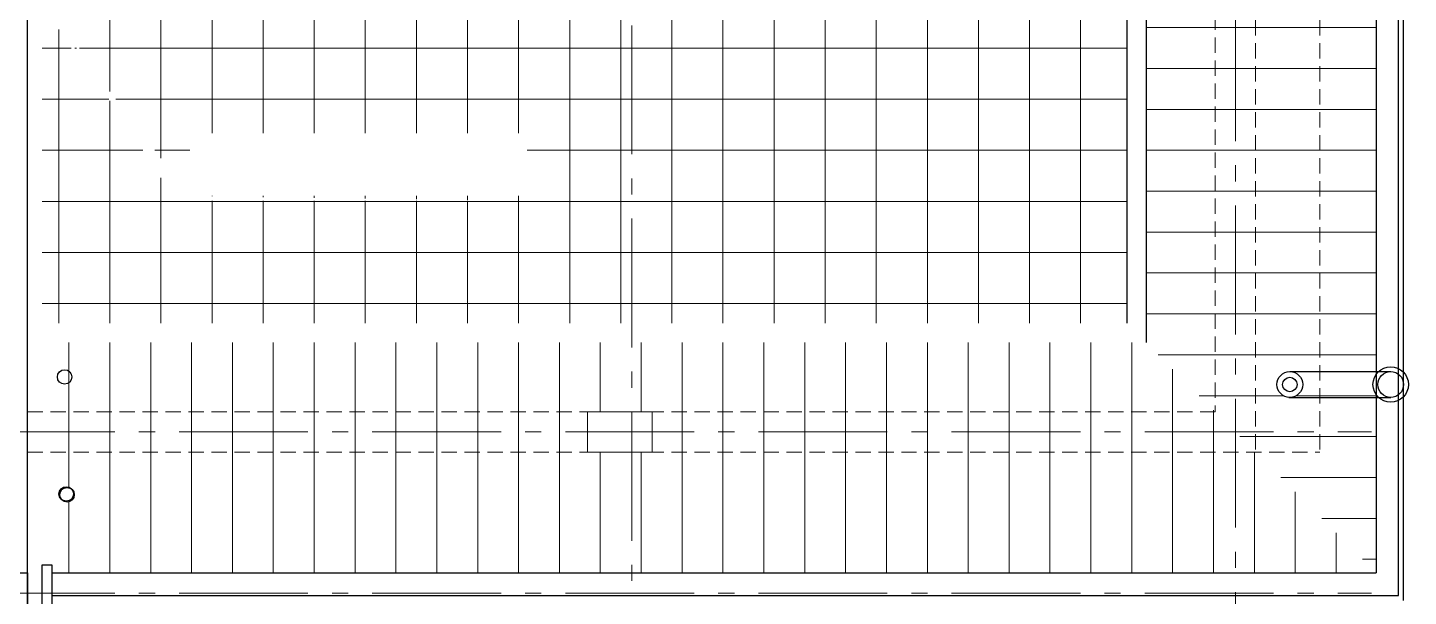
# Model space of a CAD drawing. Header units: millimetres. Extents: x -133165 to 20117, y 15722 to 63536.
# Drawn here: x -76988 to -68408, y 20419 to 23951 of the extents above; entities that cross this region are included whole.
import ezdxf

# ---------------------------------------------------------------- set-up
doc = ezdxf.new("R2010")
doc.units = ezdxf.units.MM
for name, pattern in [('GOST2.303 5', [24, 20, -1.5, 1, -1.5]), ('GOST2.303 6', [12, 8, -1.5, 1, -1.5]), ('HIDDEN', [9.524999999999999, 6.35, -3.175])]:
    doc.linetypes.add(name, pattern=pattern)
doc.layers.get('0').update_dxf_attribs({"lineweight": 15})
for name, color, linetype, lineweight in [('axis', 7, 'GOST2.303 5', 9), ('columns', 170, 'Continuous', 30), ('hatch', 8, 'Continuous', 5), ('wall', 5, 'Continuous', 60)]:
    doc.layers.add(name, color=color, linetype=linetype, lineweight=lineweight)
doc.layers.add('cornice', color=251, linetype='Continuous')
doc.layers.add('hidden', color=9, linetype='HIDDEN')

# ---------------------------------------------------------------- blocks, each defined once
blk = doc.blocks.new('karniz-450mm')
at = {"layer": 'cornice', "ltscale": 50}
for p, q in [((5.820766091346741e-11, 389.9999999998836), (-59.99999999988358, 389.9999999998836)), ((-59.99999999988358, 389.9999999998836), (-60.00000000005821, -60.00000000005821)), ((0, 0), (5.820766091346741e-11, 389.9999999998836)), ((390.0000000001746, 0), (0, 0)), ((390.0000000001746, -60), (390.0000000001746, 0)), ((-60.00000000005821, -60.00000000005821), (390.0000000001746, -60))]:
    blk.add_line(p, q, dxfattribs=at)

msp = doc.modelspace()

# ---------------------------------------------------------------- hatches: boundary and pattern name
at = {"lineweight": 0, "ltscale": 100}
h = msp.add_hatch(dxfattribs=at)
h.set_pattern_fill('LINE', color=252, scale=80, style=0)
h.set_pattern_definition([(0, (161012.635129836, 171779.2810594265), (0, 254), [])])
h.paths.add_polyline_path([(-68957.99696769028, 21814.83290866474), (-68607.9969676902, 21814.83290866474), (-68607.99696769043, 28056.53539056785, -0.01198336641650479), (-68611.91666518802, 28060.06089137969), (-68957.99696769031, 28060.06089137966)])
h.paths.add_polyline_path([(-68957.99696769034, 28060.06089137969), (-69162.99696771045, 28060.06089137969, -0.4142135623730951), (-69242.99696771045, 28140.06089137969, -0.4142135623730951), (-69162.99696771045, 28220.06089137969), (-68957.99696769034, 28220.06089137969), (-68957.99696769034, 28445.06011187015), (-69357.99696769031, 28445.06011187015), (-69357.99696769037, 25690.70212232298), (-68957.99696769031, 25690.70212232295)])
h.paths.add_polyline_path([(-69607.99696769034, 28320.06011187047), (-69608.63897811984, 28320.06011187049), (-70037.99696766569, 27890.70212232467), (-70037.99696766575, 25690.70212232298), (-69607.99696769034, 25690.70212232295)])
h.paths.add_polyline_path([(-69357.99696769031, 24320.06011186875), (-68957.99696769034, 24320.06011186872), (-68957.99696769034, 25050.70212232295), (-69357.99696769034, 25050.70212232298)])
h.paths.add_polyline_path([(-69607.99696769034, 25050.70212232298), (-70037.99696766578, 25050.70212232295), (-70037.99696766575, 24320.06011186875), (-69607.99696769034, 24320.06011186875)])
h.paths.add_polyline_path([(-70037.99696766575, 25370.06011186878), (-70037.99696766581, 25170.70212232295), (-69607.99696769034, 25170.70212232295), (-69607.99696769031, 25370.06011186878)])
h.paths.add_polyline_path([(-68957.99696769031, 25170.70212232295), (-68957.99696769028, 25370.06011186875), (-69087.99696771045, 25370.06011186875, -1), (-69237.99696771045, 25370.06011186875), (-69357.99696769034, 25370.06011186872), (-69357.99696769031, 25170.70212232298)])
h.paths.add_polyline_path([(-69357.9969676904, 25370.06011186878), (-69237.99696771045, 25370.06011186878, -1), (-69087.99696771045, 25370.06011186875), (-68957.99696769031, 25370.06011186872), (-68957.99696769031, 25570.70212232292), (-69357.99696769037, 25570.70212232292)])
h.paths.add_polyline_path([(-70037.99696766578, 25570.70212232298), (-70037.99696766575, 25370.06011186878), (-69607.99696769034, 25370.06011186878), (-69607.99696769037, 25570.70212232292)])
h.paths.add_polyline_path([(-70037.99696766587, 21995.06011184404), (-69607.99696769034, 21565.06011186849), (-69607.99696769034, 24320.06011186875), (-70037.99696766575, 24320.06011186875)])
h.paths.add_polyline_path([(-68957.99696769031, 24320.06011186872), (-69357.99696769034, 24320.06011186872), (-69357.99696769034, 21734.83290866474), (-69224.57644056158, 21734.83290866474, -0.4142135623730951), (-69144.57644056158, 21814.83290866474), (-68957.99696769028, 21814.83290866477)])
h.paths.add_polyline_path([(-68607.99696769014, 20565.06011186828), (-68607.9969676902, 21671.58657592762, -0.1543471302611581), (-68627.9969677085, 21734.83212915706, -0.1543471302611581), (-68607.9969676902, 21798.0776823865), (-68607.9969676902, 21814.83290866474), (-68957.99696769031, 21814.83290866474), (-68957.99696769031, 21734.83290866471), (-69064.57644056158, 21734.83290866471, -1), (-69224.57644056158, 21734.83290866474), (-69357.99696769037, 21734.83290866474), (-69357.99696769034, 21315.06011186854)])
h.paths.add_polyline_path([(-69607.99696769034, 21565.06011186849), (-69482.99696769034, 21440.06011186846), (-69482.99696769034, 24320.06011186875), (-69607.99696769037, 24320.06011186875)])
h.paths.add_polyline_path([(-69482.9969676904, 21440.06011186857), (-69357.99696769031, 21315.06011186849), (-69357.99696769034, 24320.06011186875), (-69482.99696769034, 24320.06011186878)])
h.paths.add_polyline_path([(-70012.71746422995, 26335.611198172), (-70012.71746422995, 27104.361198172), (-69607.99696769031, 27104.361198172), (-69607.99696769031, 26335.611198172)], flags=9)
h = msp.add_hatch(dxfattribs=at)
h.set_pattern_fill('LINE', color=252, scale=80, angle=90, style=0)
h.set_pattern_definition([(90, (161012.635129836, 171779.2810594265), (-254, 1.555301434917139e-14), [])])
h.paths.add_polyline_path([(-76897.99696769188, 21995.07030248703), (-76897.99696769188, 21565.06011186881), (-73507.99696768877, 21565.06011186881), (-73507.99696768877, 21565.70212229833), (-73232.99696768877, 21565.70212229833), (-73232.99696768877, 21995.07030248703)])
h.paths.add_polyline_path([(-69607.99696769069, 21565.06011186886), (-70038.00715830877, 21995.07030248703), (-73232.99696768874, 21995.07030248703), (-73232.9969676888, 21565.70212229833), (-73107.99696768877, 21565.70212229833), (-73107.99696768877, 21565.06011186884)])
h.paths.add_polyline_path([(-73232.99696768877, 21315.06011186884), (-73232.99696768874, 20565.06011186834), (-69482.99696769034, 20565.06011186834), (-69482.99696769034, 21315.06011186886)])
h.paths.add_polyline_path([(-76897.99696769191, 21315.06011186881), (-76897.99696769191, 21055.06011221389), (-76792.9969677177, 21055.06011221389, -0.6970015435031642), (-76713.77552388688, 21084.28155608886, -0.2194353515499098), (-76697.99696771202, 21050.06011221552, -0.6970015435029239), (-76777.21841154284, 21020.83866834058, -0.2194353515499098), (-76792.9969677177, 21055.06011221392), (-76897.99696769194, 21055.06011221392), (-76897.99696769191, 20615.06011187178), (-76837.996967692, 20615.06011187178), (-76837.99696769197, 20565.06011186831), (-73232.99696768874, 20565.06011186834), (-73232.99696768874, 21315.06011186884)])
h.paths.add_polyline_path([(-69482.99696769037, 20565.06011186834), (-68607.99696769025, 20565.06011186837), (-69357.99696769072, 21315.06011186886), (-69482.99696769037, 21315.06011186884)])
h.paths.add_polyline_path([(-73107.99696768877, 21440.06011187195), (-73107.9969676888, 21315.06011186884), (-69482.99696769034, 21315.06011186886), (-69482.99696769034, 21440.06011187195)])
h.paths.add_polyline_path([(-69482.99696769375, 21440.06011187195), (-69607.99696769066, 21565.06011186886), (-73107.99696768874, 21565.06011186884), (-73107.99696768874, 21440.06011187198)])
h.paths.add_polyline_path([(-73507.99696768877, 21315.06011186886), (-73507.99696768877, 21440.06011187198), (-76897.99696769191, 21440.06011187198), (-76897.99696769194, 21315.06011186884)])
h.paths.add_polyline_path([(-73507.99696768877, 21440.06011187195), (-73507.99696768874, 21565.06011186886), (-76897.99696769191, 21565.06011186881), (-76897.99696769188, 21440.06011187195)])
at = {"layer": 'hatch', "lineweight": 0, "ltscale": 100}
h = msp.add_hatch(dxfattribs=at)
h.set_pattern_fill('NET', color=256, scale=100, style=0)
h.set_pattern_definition([(0, (161012.635129836, 171779.2810594265), (0, 317.5), []), (90, (161012.635129836, 171779.2810594265), (-317.5, 1.944126793646423e-14), [])])
h.paths.add_polyline_path([(-73232.99696768877, 22115.07030248703), (-71149.93555706409, 24320.06011186875), (-72957.99696768883, 24320.06011186875), (-72957.99696768871, 24045.06011186869), (-73232.99696768874, 24045.06011186875)])
h.paths.add_polyline_path([(-70157.99696766575, 25370.06011186875), (-73017.9969676888, 25370.06011186872), (-73017.99696768877, 24495.0601118686), (-72957.99696768889, 24495.06011186866), (-72957.9969676888, 24320.06011186875), (-71149.93555706406, 24320.06011186875)])
h.paths.add_polyline_path([(-70157.99696766572, 24320.06011186872), (-70157.99696766575, 25370.06011186875), (-71149.93555706412, 24320.06011186875)])
h.paths.add_polyline_path([(-71149.93555706412, 24320.06011186872), (-73232.99696768874, 22115.07030248703), (-70157.99696766578, 22115.07030248703), (-70157.99696766575, 24320.06011186875)])
h.paths.add_polyline_path([(-73232.99696768877, 24045.06011186872), (-73407.99696768897, 24045.06011186875), (-73407.99696768897, 24105.0601118682), (-76207.99696768877, 24105.06011186875), (-76757.99696769218, 24105.06011186875), (-76757.99696769218, 24010.06011223703, -0.4142135623730951), (-76712.99696769218, 23965.06011223703, -1), (-76802.99696769218, 23965.06011223703), (-76897.99696769194, 23965.06011223703), (-76897.99696769194, 22115.07030248703), (-73232.9969676888, 22115.070302487)])
h.paths.add_polyline_path([(-70157.99696766575, 25370.06011186875), (-73017.99696768877, 27762.33751601478), (-73017.9969676888, 25370.06011186875)])
h.paths.add_polyline_path([(-70157.99696766563, 25370.06011186878), (-70157.99696766563, 27770.70212232298), (-73017.99696768877, 27770.70212232295), (-73017.99696768877, 27762.33751601478)])
edge = h.paths.add_edge_path(flags=17)
edge.add_line((-76764.14163176897, 23929.39243012838), (-76556.05926902335, 23706.90671791675))
edge.add_line((-76556.05926902335, 23706.90671791675), (-76639.83000010489, 23651.28313496345))
edge.add_line((-76639.83000010489, 23651.28313496345), (-76764.14163176897, 23929.39243012838))
edge.add_line((-76764.14163176897, 23929.39243012838), (-76064.18299889028, 22875.23440416445))
edge.add_line((-76064.18299889028, 22875.23440416445), (-73798.97030963287, 22875.23440416445))
edge.add_line((-75979.34161460765, 22905.74990524593), (-73883.8116939155, 22905.74990524593))
edge.add_line((-73883.8116939155, 22905.74990524593), (-73883.8116939155, 23296.70159955017))
edge.add_line((-73883.8116939155, 23296.70159955017), (-75979.34161460765, 23296.70159955017))
edge.add_line((-75979.34161460765, 23296.70159955017), (-75979.34161460765, 22905.74990524593))
h.paths.add_polyline_path([(-75594.79906592307, 23500.98576213725), (-74641.35431831052, 23500.98576213725), (-74641.35431831052, 23963.46870893126), (-75594.79906592307, 23963.46870893126)], flags=24)
h.paths.add_polyline_path([(-74531.11614832519, 23639.10177831489), (-73666.77440207692, 23639.10177831489), (-73666.77440207692, 24027.14748090695), (-74531.11614832519, 24027.14748090695)], flags=24)
h.paths.add_polyline_path([(-76575.57199523672, 23602.66746527221), (-75711.23024898845, 23602.66746527221), (-75711.23024898845, 23990.71316786428), (-76575.57199523672, 23990.71316786428)], flags=24)

# ---------------------------------------------------------------- linework, layer by layer
at = {"layer": 'axis', "color": 147, "linetype": 'GOST2.303 6', "lineweight": 0, "ltscale": 100}
for p, q in [((-69482.99696769034, 37246.17652681365), (-69482.99696769034, 16472.02038114992)), ((-73232.99696768877, 28765.06011187055), (-73232.99696768877, 16472.02038115021)), ((-73472.99696768941, 21565.70212229833), (-73322.99696768924, 21565.70212229792)), ((-92846.26304640369, 21440.06011187195), (-68637.99696768912, 21440.06011187195)), ((-92846.26304640369, 20440.06011187195), (-68637.99696768912, 20440.06011187195))]:
    msp.add_line(p, q, dxfattribs=at)
msp.add_lwpolyline([(-73107.99696768877, 21315.70212229833), (-73507.99696768877, 21315.70212229833), (-73507.99696768877, 21565.70212229833), (-73107.99696768877, 21565.70212229833)], close=True, dxfattribs=at)
at = {"layer": 'columns', "ltscale": 100}
for p, q in [((-70037.99696766569, 27890.70212232464), (-70037.99696766581, 21995.06011184401)), ((-70157.99696766566, 27770.70212232295), (-70157.99696766581, 22115.07030248703))]:
    msp.add_line(p, q, dxfattribs=at)
at = {"layer": 'hidden', "linetype": 'HIDDEN', "lineweight": 0, "ltscale": 15}
for p, q in [((-69357.99696769034, 28570.06011187049), (-69357.99696769034, 21315.06011186886)), ((-68957.99696769031, 28570.06011187047), (-68957.99696769031, 21315.06011186889)), ((-69607.99696769034, 28320.06011187049), (-69607.99696769034, 21565.06011186886)), ((-76987.99696769191, 21565.06011186881), (-69607.99696769034, 21565.06011186886)), ((-76987.99696769191, 21315.06011186881), (-68957.99696769031, 21315.06011186889))]:
    msp.add_line(p, q, dxfattribs=at)
at = {"layer": 'wall', "color": 5, "lineweight": -2, "ltscale": 100}
for p, q in [((-68468.63897813154, 20424.41810143011), (-68468.63897813157, 29460.06011186171)), ((-68438.63897813151, 20394.41810143011), (-68438.63897813162, 29490.06011186171)), ((-68607.99696769049, 29320.70212229993), (-68607.99696769014, 20565.0601118684)), ((-76987.99696769191, 20315.06011187189), (-76987.99696769191, 24195.06011186875)), ((-69144.57644056158, 21814.83290866474), (-68517.99696770853, 21814.83290866474)), ((-69151.32511202291, 21654.83290866474), (-68517.64380963526, 21654.83290866474)), ((-76837.99696769203, 20565.06011186834), (-68607.99696769025, 20565.06011186837)), ((-76837.99696769191, 20424.41810143023), (-68468.63897813154, 20424.41810143011))]:
    msp.add_line(p, q, dxfattribs=at)
msp.add_lwpolyline([(-77237.99696768877, 20565.06011187195), (-76987.99696768877, 20565.06011187195), (-76987.99696768877, 20315.06011187195), (-77237.99696768877, 20315.06011187195)], close=True, dxfattribs=at)
for centre, radius in [((-76757.99696769218, 21781.78404211745), 45), ((-69144.57644056158, 21734.83290866474), 80), ((-68517.9969677085, 21734.83212915706), 110.0000000000009), ((-68517.9969677085, 21734.83212915706), 80), ((-69144.57644056158, 21734.83290866474), 45), ((-76747.9969677177, 21055.06011221392), 45), ((-76742.99696771202, 21050.06011221552), 45)]:
    msp.add_circle(centre, radius, dxfattribs=at)

# ---------------------------------------------------------------- block references
at = {"layer": 'cornice', "xscale": -1}
msp.add_blockref('karniz-450mm', (-76897.99696769191, 20225.06011187189), dxfattribs=at)

doc.saveas('drawing.dxf')
